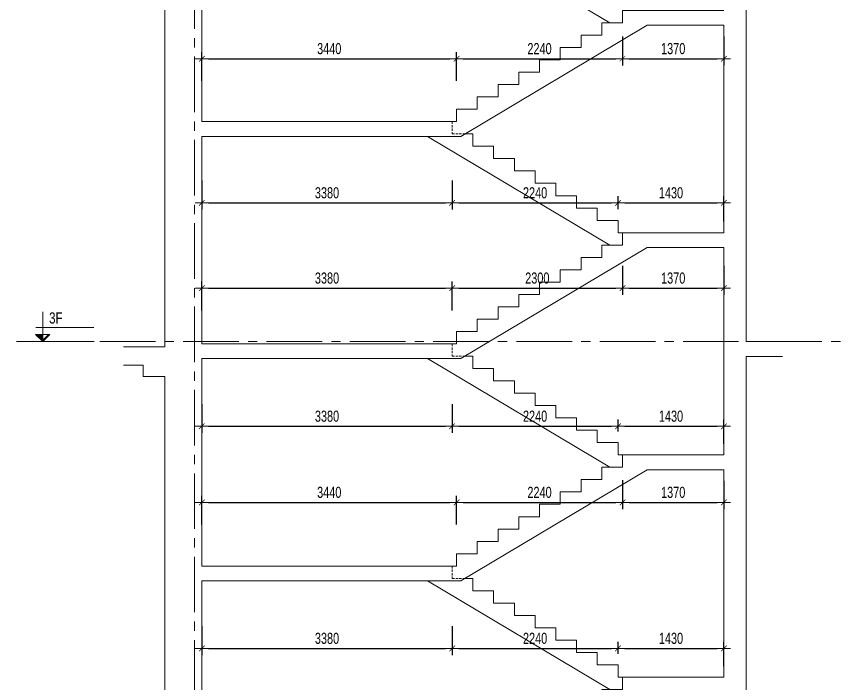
# Model space of a CAD drawing. Header units: millimetres. Extents: x -179076 to 254975, y -18667 to 296191.
# Drawn here: x 11691 to 22923, y 177139 to 186139 of the extents above; entities that cross this region are included whole.
import ezdxf

# ---------------------------------------------------------------- set-up
doc = ezdxf.new("R2010")
doc.units = ezdxf.units.MM
doc.linetypes.add('CENTER2', pattern=[1.125, 0.75, -0.125, 0.125, -0.125])
doc.linetypes.add('HIDDEN2', pattern=[4.762499999999999, 3.175, -1.5875])
doc.layers.get('Defpoints').update_dxf_attribs({"color": 151, "lineweight": 9})
for name, color, linetype, lineweight in [('NDC_S_ANNO', 7, 'Continuous', 20), ('NDC_S_AXIS', 5, 'CENTER2', 13), ('NDC_S_CONTINUOUS', 3, 'Continuous', 20), ('NDC_S_DIM', 1, 'Continuous', 15), ('NDC_S_HIDDEN', 8, 'HIDDEN2', 13), ('NDC_S_SLAB', 2, 'Continuous', 20), ('NDC_S_TEXT SYMBOL', 7, 'Continuous', 20), ('NDC_S_VN TEXT', 7, 'Continuous', 20)]:
    doc.layers.add(name, color=color, linetype=linetype, lineweight=lineweight)
doc.styles.add('NDC_ANNO', font='', dxfattribs={"width": 0.8})
doc.styles.add('NDC_DIM', font='', dxfattribs={"width": 0.75})
doc.styles.get('NDC_ANNO').set_extended_font_data('Dotum')
doc.styles.get('NDC_DIM').set_extended_font_data('Dotum')
doc.dimstyles.new('NDC_dim_60', dxfattribs={"dimscale": 60, "dimtxt": 2.5, "dimasz": 1.5, "dimexe": 1.5, "dimexo": 2.5, "dimgap": 1, "dimtad": 1, "dimdec": 0, "dimzin": 0, "dimdsep": 46, "dimtxsty": 'NDC_DIM', "dimblk": 'DIMMARK', "dimcen": 0.09, "dimdle": 1.2, "dimclrd": 1, "dimclre": 1, "dimclrt": 3, "dimadec": 0, "dimazin": 0, "dimtfac": 1, "dimtdec": 0, "dimtix": 1, "dimtofl": 0, "dimtmove": 0, "dimatfit": 3, "dimfxl": 5, "dimfxlon": 1, "dimtolj": 1, "dimtzin": 0, "dimarcsym": 0})

# ---------------------------------------------------------------- blocks, each defined once
blk = doc.blocks.new('kata_block_CT')
at = {"layer": 'NDC_S_ANNO'}
blk.add_hatch(color=3, dxfattribs=at).paths.add_polyline_path([(0, 1.596954857557648), (-1.612010908633238, 1.596954857557648), (0, 0)])
at = {"layer": 'NDC_S_ANNO', "ltscale": 50}
h = blk.add_hatch(dxfattribs=at)
h.set_pattern_fill('ANSI31', color=256, scale=1.406250541793835, style=0)
h.set_pattern_definition([(45.00000000000001, (0, 5.456968210637569e-12), (-3.157122508925224, 3.157122508925225), [])])
h.paths.add_polyline_path([(0, 1.596954857557648), (0, 0), (1.612010908924276, 1.596954857557648)])
for p, q in [((-1.592704896858777, 3.140833880479477), (11.46947077315417, 3.140833880479477)), ((11.56125648126181, 5.456968210637569e-12), (-1.63869572513795, 5.456968210637569e-12))]:
    blk.add_line(p, q, dxfattribs=at)
for points in [[(0, 6.69495074864426), (0, 0)], [(0, 0), (-1.612010908924276, 1.596954857557648), (0, 1.596954857557648)], [(0, 0), (1.612010908924276, 1.596954857557648), (0, 1.596954857557648)]]:
    blk.add_lwpolyline(points, dxfattribs=at)
at = {"layer": 'NDC_S_ANNO', "color": 8, "ltscale": 50}
blk.add_lwpolyline([(0, 0), (-1.612010908633238, 1.596954857557648), (0, 1.596954857557648)], dxfattribs=at)
at = {"layer": 'NDC_S_TEXT SYMBOL', "color": 3, "style": 'NDC_ANNO', "width": 0.8}
blk.add_attdef('CT', (1.409564409346785, 4.068271311703938), '', height=2.5, dxfattribs=at)
blk = doc.blocks.new('DIMMARK')
at = {"layer": 'NDC_S_DIM', "color": 1}
blk.add_line((-1.5, 0), (1, 0), dxfattribs=at)
at = {"layer": 'NDC_S_DIM', "color": 2, "const_width": 0.1}
blk.add_lwpolyline([(-0.4242640687119285, -0.4242640687119285), (0.4242640687119285, 0.4242640687119285)], dxfattribs=at)
blk = doc.blocks.new('*D2163')
at = {"layer": 'Defpoints', "color": 0, "transparency": 16777216}
for p in [(14192.74655357214, 178522.7758271158), (17572.52083568017, 178556.1091604512), (17572.52083568017, 177611.3424449395)]:
    blk.add_point(p, dxfattribs=at)
at = {"layer": 'NDC_S_DIM', "color": 1, "lineweight": -2, "transparency": 16777216}
for p, q in [((14192.74655357214, 177911.3424449395), (14192.74655357214, 177521.3424449395)), ((17572.52083568017, 177911.3424449395), (17572.52083568017, 177521.3424449395)), ((14282.74655357214, 177611.3424449395), (17482.52083568017, 177611.3424449395))]:
    blk.add_line(p, q, dxfattribs=at)
at = {"layer": 'NDC_S_DIM', "color": 1, "lineweight": -2, "transparency": 16777216, "xscale": 90, "yscale": 90, "zscale": 90, "rotation": 180}
blk.add_blockref('DIMMARK', (14192.74655357214, 177611.3424449395), dxfattribs=at)
at = {"layer": 'NDC_S_DIM', "color": 1, "lineweight": -2, "transparency": 16777216, "xscale": 90, "yscale": 90, "zscale": 90}
blk.add_blockref('DIMMARK', (17572.52083568017, 177611.3424449395), dxfattribs=at)
at = {"layer": 'NDC_S_DIM', "color": 3, "transparency": 16777216, "insert": (15882.63369462615, 177746.4442088473), "char_height": 150, "attachment_point": 5, "style": 'NDC_DIM'}
blk.add_mtext('\\A1;3380', dxfattribs=at)
blk = doc.blocks.new('*D2164')
at = {"layer": 'Defpoints', "color": 0, "transparency": 16777216}
for p in [(17572.52083568017, 178556.1091604512), (19812.52083568017, 177611.3424449395), (19812.52083568017, 177389.4424937851)]:
    blk.add_point(p, dxfattribs=at)
at = {"layer": 'NDC_S_DIM', "color": 1, "lineweight": -2, "transparency": 16777216}
for p, q in [((17572.52083568017, 177911.3424449395), (17572.52083568017, 177521.3424449395)), ((19812.52083568017, 177539.4424937851), (19812.52083568017, 177701.3424449395)), ((17662.52083568017, 177611.3424449395), (19722.52083568017, 177611.3424449395))]:
    blk.add_line(p, q, dxfattribs=at)
at = {"layer": 'NDC_S_DIM', "color": 1, "lineweight": -2, "transparency": 16777216, "xscale": 90, "yscale": 90, "zscale": 90, "rotation": 180}
blk.add_blockref('DIMMARK', (17572.52083568017, 177611.3424449395), dxfattribs=at)
at = {"layer": 'NDC_S_DIM', "color": 1, "lineweight": -2, "transparency": 16777216, "xscale": 90, "yscale": 90, "zscale": 90}
blk.add_blockref('DIMMARK', (19812.52083568017, 177611.3424449395), dxfattribs=at)
at = {"layer": 'NDC_S_DIM', "color": 3, "transparency": 16777216, "insert": (18692.52083568017, 177746.4442088473), "char_height": 150, "attachment_point": 5, "style": 'NDC_DIM'}
blk.add_mtext('\\A1;2240', dxfattribs=at)
blk = doc.blocks.new('*D2165')
at = {"layer": 'Defpoints', "color": 0, "transparency": 16777216}
for p in [(21242.52083568381, 177611.3424449395), (19812.52083568017, 177389.4424937851), (21242.52083568381, 177222.7758271184)]:
    blk.add_point(p, dxfattribs=at)
at = {"layer": 'NDC_S_DIM', "color": 1, "lineweight": -2, "transparency": 16777216}
for p, q in [((19812.52083568017, 177539.4424937851), (19812.52083568017, 177701.3424449395)), ((21242.52083568381, 177372.7758271184), (21242.52083568381, 177701.3424449395)), ((19902.52083568017, 177611.3424449395), (21152.52083568381, 177611.3424449395))]:
    blk.add_line(p, q, dxfattribs=at)
at = {"layer": 'NDC_S_DIM', "color": 1, "lineweight": -2, "transparency": 16777216, "xscale": 90, "yscale": 90, "zscale": 90, "rotation": 180}
blk.add_blockref('DIMMARK', (19812.52083568017, 177611.3424449395), dxfattribs=at)
at = {"layer": 'NDC_S_DIM', "color": 1, "lineweight": -2, "transparency": 16777216, "xscale": 90, "yscale": 90, "zscale": 90}
blk.add_blockref('DIMMARK', (21242.52083568381, 177611.3424449395), dxfattribs=at)
at = {"layer": 'NDC_S_DIM', "color": 3, "transparency": 16777216, "insert": (20527.52083568199, 177746.4442088473), "char_height": 150, "attachment_point": 5, "style": 'NDC_DIM'}
blk.add_mtext('\\A1;1430', dxfattribs=at)
blk = doc.blocks.new('*D2166')
at = {"layer": 'Defpoints', "color": 0, "transparency": 16777216}
for p in [(17632.52083568017, 179581.9372212439), (17632.52083568017, 178889.4424937844), (14192.74655357214, 178722.7758271158)]:
    blk.add_point(p, dxfattribs=at)
at = {"layer": 'NDC_S_DIM', "color": 1, "lineweight": -2, "transparency": 16777216}
for p, q in [((14192.74655357214, 179281.9372212439), (14192.74655357214, 179671.9372212439)), ((17632.52083568017, 179281.9372212439), (17632.52083568017, 179671.9372212439)), ((14282.74655357214, 179581.9372212439), (17542.52083568017, 179581.9372212439))]:
    blk.add_line(p, q, dxfattribs=at)
at = {"layer": 'NDC_S_DIM', "color": 1, "lineweight": -2, "transparency": 16777216, "xscale": 90, "yscale": 90, "zscale": 90, "rotation": 180}
blk.add_blockref('DIMMARK', (14192.74655357214, 179581.9372212439), dxfattribs=at)
at = {"layer": 'NDC_S_DIM', "color": 1, "lineweight": -2, "transparency": 16777216, "xscale": 90, "yscale": 90, "zscale": 90}
blk.add_blockref('DIMMARK', (17632.52083568017, 179581.9372212439), dxfattribs=at)
at = {"layer": 'NDC_S_DIM', "color": 3, "transparency": 16777216, "insert": (15912.63369462615, 179717.0389851516), "char_height": 150, "attachment_point": 5, "style": 'NDC_DIM'}
blk.add_mtext('\\A1;3440', dxfattribs=at)
blk = doc.blocks.new('*D2167')
at = {"layer": 'Defpoints', "color": 0, "transparency": 16777216}
for p in [(19872.52083568017, 180056.1091604506), (19872.52083568017, 179581.9372212439), (17632.52083568017, 178889.4424937844)]:
    blk.add_point(p, dxfattribs=at)
at = {"layer": 'NDC_S_DIM', "color": 1, "lineweight": -2, "transparency": 16777216}
for p, q in [((19872.52083568017, 179881.9372212439), (19872.52083568017, 179491.9372212439)), ((17632.52083568017, 179281.9372212439), (17632.52083568017, 179671.9372212439)), ((17722.52083568017, 179581.9372212439), (19782.52083568017, 179581.9372212439))]:
    blk.add_line(p, q, dxfattribs=at)
at = {"layer": 'NDC_S_DIM', "color": 1, "lineweight": -2, "transparency": 16777216, "xscale": 90, "yscale": 90, "zscale": 90, "rotation": 180}
blk.add_blockref('DIMMARK', (17632.52083568017, 179581.9372212439), dxfattribs=at)
at = {"layer": 'NDC_S_DIM', "color": 1, "lineweight": -2, "transparency": 16777216, "xscale": 90, "yscale": 90, "zscale": 90}
blk.add_blockref('DIMMARK', (19872.52083568017, 179581.9372212439), dxfattribs=at)
at = {"layer": 'NDC_S_DIM', "color": 3, "transparency": 16777216, "insert": (18752.52083568017, 179717.0389851516), "char_height": 150, "attachment_point": 5, "style": 'NDC_DIM'}
blk.add_mtext('\\A1;2240', dxfattribs=at)
blk = doc.blocks.new('*D2168')
at = {"layer": 'Defpoints', "color": 0, "transparency": 16777216}
for p in [(19872.52083568017, 180056.1091604506), (21242.52083568381, 180022.7758271173), (21242.52083568381, 179581.9372212439)]:
    blk.add_point(p, dxfattribs=at)
at = {"layer": 'NDC_S_DIM', "color": 1, "lineweight": -2, "transparency": 16777216}
for p, q in [((19872.52083568017, 179881.9372212439), (19872.52083568017, 179491.9372212439)), ((21242.52083568381, 179872.7758271173), (21242.52083568381, 179491.9372212439)), ((19962.52083568017, 179581.9372212439), (21152.52083568381, 179581.9372212439))]:
    blk.add_line(p, q, dxfattribs=at)
at = {"layer": 'NDC_S_DIM', "color": 1, "lineweight": -2, "transparency": 16777216, "xscale": 90, "yscale": 90, "zscale": 90, "rotation": 180}
blk.add_blockref('DIMMARK', (19872.52083568017, 179581.9372212439), dxfattribs=at)
at = {"layer": 'NDC_S_DIM', "color": 1, "lineweight": -2, "transparency": 16777216, "xscale": 90, "yscale": 90, "zscale": 90}
blk.add_blockref('DIMMARK', (21242.52083568381, 179581.9372212439), dxfattribs=at)
at = {"layer": 'NDC_S_DIM', "color": 3, "transparency": 16777216, "insert": (20557.52083568199, 179717.0389851516), "char_height": 150, "attachment_point": 5, "style": 'NDC_DIM'}
blk.add_mtext('\\A1;1370', dxfattribs=at)
blk = doc.blocks.new('*D2169')
at = {"layer": 'Defpoints', "color": 0, "transparency": 16777216}
for p in [(14192.52083573768, 181722.7758271169), (17572.52083568017, 181722.7758271166), (17572.52083568017, 180609.824516052)]:
    blk.add_point(p, dxfattribs=at)
at = {"layer": 'NDC_S_DIM', "color": 1, "lineweight": -2, "transparency": 16777216}
for p, q in [((14192.52083573768, 180909.824516052), (14192.52083573768, 180519.824516052)), ((17572.52083568017, 180909.824516052), (17572.52083568017, 180519.824516052)), ((14282.52083573768, 180609.824516052), (17482.52083568017, 180609.824516052))]:
    blk.add_line(p, q, dxfattribs=at)
at = {"layer": 'NDC_S_DIM', "color": 1, "lineweight": -2, "transparency": 16777216, "xscale": 90, "yscale": 90, "zscale": 90, "rotation": 180}
blk.add_blockref('DIMMARK', (14192.52083573768, 180609.824516052), dxfattribs=at)
at = {"layer": 'NDC_S_DIM', "color": 1, "lineweight": -2, "transparency": 16777216, "xscale": 90, "yscale": 90, "zscale": 90}
blk.add_blockref('DIMMARK', (17572.52083568017, 180609.824516052), dxfattribs=at)
at = {"layer": 'NDC_S_DIM', "color": 3, "transparency": 16777216, "insert": (15882.52083570893, 180744.9262799598), "char_height": 150, "attachment_point": 5, "style": 'NDC_DIM'}
blk.add_mtext('\\A1;3380', dxfattribs=at)
blk = doc.blocks.new('*D2170')
at = {"layer": 'Defpoints', "color": 0, "transparency": 16777216}
for p in [(17572.52083568017, 181722.7758271166), (19812.52083568017, 180609.824516052), (19812.52083568017, 180389.4424937838)]:
    blk.add_point(p, dxfattribs=at)
at = {"layer": 'NDC_S_DIM', "color": 1, "lineweight": -2, "transparency": 16777216}
for p, q in [((17572.52083568017, 180909.824516052), (17572.52083568017, 180519.824516052)), ((17662.52083568017, 180609.824516052), (19722.52083568017, 180609.824516052)), ((19812.52083568017, 180539.4424937838), (19812.52083568017, 180699.824516052))]:
    blk.add_line(p, q, dxfattribs=at)
at = {"layer": 'NDC_S_DIM', "color": 1, "lineweight": -2, "transparency": 16777216, "xscale": 90, "yscale": 90, "zscale": 90, "rotation": 180}
blk.add_blockref('DIMMARK', (17572.52083568017, 180609.824516052), dxfattribs=at)
at = {"layer": 'NDC_S_DIM', "color": 1, "lineweight": -2, "transparency": 16777216, "xscale": 90, "yscale": 90, "zscale": 90}
blk.add_blockref('DIMMARK', (19812.52083568017, 180609.824516052), dxfattribs=at)
at = {"layer": 'NDC_S_DIM', "color": 3, "transparency": 16777216, "insert": (18692.52083568017, 180744.9262799598), "char_height": 150, "attachment_point": 5, "style": 'NDC_DIM'}
blk.add_mtext('\\A1;2240', dxfattribs=at)
blk = doc.blocks.new('*D2171')
at = {"layer": 'Defpoints', "color": 0, "transparency": 16777216}
for p in [(21242.52083568384, 180609.824516052), (19812.52083568017, 180389.4424937838), (21242.52083568384, 180222.7758271172)]:
    blk.add_point(p, dxfattribs=at)
at = {"layer": 'NDC_S_DIM', "color": 1, "lineweight": -2, "transparency": 16777216}
for p, q in [((19812.52083568017, 180539.4424937838), (19812.52083568017, 180699.824516052)), ((19902.52083568017, 180609.824516052), (21152.52083568384, 180609.824516052)), ((21242.52083568384, 180372.7758271172), (21242.52083568384, 180699.824516052))]:
    blk.add_line(p, q, dxfattribs=at)
at = {"layer": 'NDC_S_DIM', "color": 1, "lineweight": -2, "transparency": 16777216, "xscale": 90, "yscale": 90, "zscale": 90, "rotation": 180}
blk.add_blockref('DIMMARK', (19812.52083568017, 180609.824516052), dxfattribs=at)
at = {"layer": 'NDC_S_DIM', "color": 1, "lineweight": -2, "transparency": 16777216, "xscale": 90, "yscale": 90, "zscale": 90}
blk.add_blockref('DIMMARK', (21242.52083568384, 180609.824516052), dxfattribs=at)
at = {"layer": 'NDC_S_DIM', "color": 3, "transparency": 16777216, "insert": (20527.520835682, 180744.9262799598), "char_height": 150, "attachment_point": 5, "style": 'NDC_DIM'}
blk.add_mtext('\\A1;1430', dxfattribs=at)
blk = doc.blocks.new('*D2144')
at = {"layer": 'Defpoints', "color": 0, "transparency": 16777216}
for p in [(17572.52083568017, 182474.6437987573), (14192.52083573768, 181722.7758271169), (17572.52083568017, 181722.7758271166)]:
    blk.add_point(p, dxfattribs=at)
at = {"layer": 'NDC_S_DIM', "color": 1, "lineweight": -2, "transparency": 16777216}
for p, q in [((14192.52083573768, 182174.6437987573), (14192.52083573768, 182564.6437987573)), ((17572.52083568017, 182174.6437987573), (17572.52083568017, 182564.6437987573)), ((14282.52083573768, 182474.6437987573), (17482.52083568017, 182474.6437987573))]:
    blk.add_line(p, q, dxfattribs=at)
at = {"layer": 'NDC_S_DIM', "color": 1, "lineweight": -2, "transparency": 16777216, "xscale": 90, "yscale": 90, "zscale": 90, "rotation": 180}
blk.add_blockref('DIMMARK', (14192.52083573768, 182474.6437987573), dxfattribs=at)
at = {"layer": 'NDC_S_DIM', "color": 1, "lineweight": -2, "transparency": 16777216, "xscale": 90, "yscale": 90, "zscale": 90}
blk.add_blockref('DIMMARK', (17572.52083568017, 182474.6437987573), dxfattribs=at)
at = {"layer": 'NDC_S_DIM', "color": 3, "transparency": 16777216, "insert": (15882.52083570893, 182609.7455626651), "char_height": 150, "attachment_point": 5, "style": 'NDC_DIM'}
blk.add_mtext('\\A1;3380', dxfattribs=at)
blk = doc.blocks.new('*D2145')
at = {"layer": 'Defpoints', "color": 0, "transparency": 16777216}
for p in [(19872.52083568017, 183056.1091604518), (19872.52083568017, 182474.6437987573), (17572.52083568017, 181722.7758271166)]:
    blk.add_point(p, dxfattribs=at)
at = {"layer": 'NDC_S_DIM', "color": 1, "lineweight": -2, "transparency": 16777216}
for p, q in [((19872.52083568017, 182774.6437987573), (19872.52083568017, 182384.6437987573)), ((17572.52083568017, 182174.6437987573), (17572.52083568017, 182564.6437987573)), ((17662.52083568017, 182474.6437987573), (19782.52083568017, 182474.6437987573))]:
    blk.add_line(p, q, dxfattribs=at)
at = {"layer": 'NDC_S_DIM', "color": 1, "lineweight": -2, "transparency": 16777216, "xscale": 90, "yscale": 90, "zscale": 90, "rotation": 180}
blk.add_blockref('DIMMARK', (17572.52083568017, 182474.6437987573), dxfattribs=at)
at = {"layer": 'NDC_S_DIM', "color": 1, "lineweight": -2, "transparency": 16777216, "xscale": 90, "yscale": 90, "zscale": 90}
blk.add_blockref('DIMMARK', (19872.52083568017, 182474.6437987573), dxfattribs=at)
at = {"layer": 'NDC_S_DIM', "color": 3, "transparency": 16777216, "insert": (18722.52083568017, 182609.7455626651), "char_height": 150, "attachment_point": 5, "style": 'NDC_DIM'}
blk.add_mtext('\\A1;2300', dxfattribs=at)
blk = doc.blocks.new('*D2146')
at = {"layer": 'Defpoints', "color": 0, "transparency": 16777216}
for p in [(19872.52083568017, 183056.1091604518), (21242.52083568384, 183022.7758271184), (21242.52083568384, 182474.6437987573)]:
    blk.add_point(p, dxfattribs=at)
at = {"layer": 'NDC_S_DIM', "color": 1, "lineweight": -2, "transparency": 16777216}
for p, q in [((19872.52083568017, 182774.6437987573), (19872.52083568017, 182384.6437987573)), ((21242.52083568384, 182774.6437987573), (21242.52083568384, 182384.6437987573)), ((19962.52083568017, 182474.6437987573), (21152.52083568384, 182474.6437987573))]:
    blk.add_line(p, q, dxfattribs=at)
at = {"layer": 'NDC_S_DIM', "color": 1, "lineweight": -2, "transparency": 16777216, "xscale": 90, "yscale": 90, "zscale": 90, "rotation": 180}
blk.add_blockref('DIMMARK', (19872.52083568017, 182474.6437987573), dxfattribs=at)
at = {"layer": 'NDC_S_DIM', "color": 1, "lineweight": -2, "transparency": 16777216, "xscale": 90, "yscale": 90, "zscale": 90}
blk.add_blockref('DIMMARK', (21242.52083568384, 182474.6437987573), dxfattribs=at)
at = {"layer": 'NDC_S_DIM', "color": 3, "transparency": 16777216, "insert": (20557.52083568201, 182609.7455626651), "char_height": 150, "attachment_point": 5, "style": 'NDC_DIM'}
blk.add_mtext('\\A1;1370', dxfattribs=at)
blk = doc.blocks.new('*D2147')
at = {"layer": 'Defpoints', "color": 0, "transparency": 16777216}
for p in [(14192.52083573768, 184722.7758271158), (17572.52083568017, 184722.7758271178), (17572.52083568017, 183625.4914859477)]:
    blk.add_point(p, dxfattribs=at)
at = {"layer": 'NDC_S_DIM', "color": 1, "lineweight": -2, "transparency": 16777216}
for p, q in [((14192.52083573768, 183925.4914859477), (14192.52083573768, 183535.4914859477)), ((17572.52083568017, 183925.4914859477), (17572.52083568017, 183535.4914859477)), ((14282.52083573768, 183625.4914859477), (17482.52083568017, 183625.4914859477))]:
    blk.add_line(p, q, dxfattribs=at)
at = {"layer": 'NDC_S_DIM', "color": 1, "lineweight": -2, "transparency": 16777216, "xscale": 90, "yscale": 90, "zscale": 90, "rotation": 180}
blk.add_blockref('DIMMARK', (14192.52083573768, 183625.4914859477), dxfattribs=at)
at = {"layer": 'NDC_S_DIM', "color": 1, "lineweight": -2, "transparency": 16777216, "xscale": 90, "yscale": 90, "zscale": 90}
blk.add_blockref('DIMMARK', (17572.52083568017, 183625.4914859477), dxfattribs=at)
at = {"layer": 'NDC_S_DIM', "color": 3, "transparency": 16777216, "insert": (15882.52083570893, 183760.5932498555), "char_height": 150, "attachment_point": 5, "style": 'NDC_DIM'}
blk.add_mtext('\\A1;3380', dxfattribs=at)
blk = doc.blocks.new('*D2148')
at = {"layer": 'Defpoints', "color": 0, "transparency": 16777216}
for p in [(17572.52083568017, 184722.7758271178), (19812.52083568017, 183625.4914859477), (19812.52083568017, 183389.4424937851)]:
    blk.add_point(p, dxfattribs=at)
at = {"layer": 'NDC_S_DIM', "color": 1, "lineweight": -2, "transparency": 16777216}
for p, q in [((17572.52083568017, 183925.4914859477), (17572.52083568017, 183535.4914859477)), ((19812.52083568017, 183539.4424937851), (19812.52083568017, 183715.4914859477)), ((17662.52083568017, 183625.4914859477), (19722.52083568017, 183625.4914859477))]:
    blk.add_line(p, q, dxfattribs=at)
at = {"layer": 'NDC_S_DIM', "color": 1, "lineweight": -2, "transparency": 16777216, "xscale": 90, "yscale": 90, "zscale": 90, "rotation": 180}
blk.add_blockref('DIMMARK', (17572.52083568017, 183625.4914859477), dxfattribs=at)
at = {"layer": 'NDC_S_DIM', "color": 1, "lineweight": -2, "transparency": 16777216, "xscale": 90, "yscale": 90, "zscale": 90}
blk.add_blockref('DIMMARK', (19812.52083568017, 183625.4914859477), dxfattribs=at)
at = {"layer": 'NDC_S_DIM', "color": 3, "transparency": 16777216, "insert": (18692.52083568017, 183760.5932498555), "char_height": 150, "attachment_point": 5, "style": 'NDC_DIM'}
blk.add_mtext('\\A1;2240', dxfattribs=at)
blk = doc.blocks.new('*D2149')
at = {"layer": 'Defpoints', "color": 0, "transparency": 16777216}
for p in [(21242.52083568384, 183625.4914859477), (19812.52083568017, 183389.4424937851), (21242.52083568384, 183222.7758271184)]:
    blk.add_point(p, dxfattribs=at)
at = {"layer": 'NDC_S_DIM', "color": 1, "lineweight": -2, "transparency": 16777216}
for p, q in [((19812.52083568017, 183539.4424937851), (19812.52083568017, 183715.4914859477)), ((21242.52083568384, 183372.7758271184), (21242.52083568384, 183715.4914859477)), ((19902.52083568017, 183625.4914859477), (21152.52083568384, 183625.4914859477))]:
    blk.add_line(p, q, dxfattribs=at)
at = {"layer": 'NDC_S_DIM', "color": 1, "lineweight": -2, "transparency": 16777216, "xscale": 90, "yscale": 90, "zscale": 90, "rotation": 180}
blk.add_blockref('DIMMARK', (19812.52083568017, 183625.4914859477), dxfattribs=at)
at = {"layer": 'NDC_S_DIM', "color": 1, "lineweight": -2, "transparency": 16777216, "xscale": 90, "yscale": 90, "zscale": 90}
blk.add_blockref('DIMMARK', (21242.52083568384, 183625.4914859477), dxfattribs=at)
at = {"layer": 'NDC_S_DIM', "color": 3, "transparency": 16777216, "insert": (20527.52083568201, 183760.5932498555), "char_height": 150, "attachment_point": 5, "style": 'NDC_DIM'}
blk.add_mtext('\\A1;1430', dxfattribs=at)
blk = doc.blocks.new('*D2150')
at = {"layer": 'Defpoints', "color": 0, "transparency": 16777216}
for p in [(17632.52083568017, 185571.6051682584), (17632.52083568017, 184889.4424937844), (14192.52083573768, 184722.7758271158)]:
    blk.add_point(p, dxfattribs=at)
at = {"layer": 'NDC_S_DIM', "color": 1, "lineweight": -2, "transparency": 16777216}
for p, q in [((14192.52083573768, 185271.6051682584), (14192.52083573768, 185661.6051682584)), ((17632.52083568017, 185271.6051682584), (17632.52083568017, 185661.6051682584)), ((14282.52083573768, 185571.6051682584), (17542.52083568017, 185571.6051682584))]:
    blk.add_line(p, q, dxfattribs=at)
at = {"layer": 'NDC_S_DIM', "color": 1, "lineweight": -2, "transparency": 16777216, "xscale": 90, "yscale": 90, "zscale": 90, "rotation": 180}
blk.add_blockref('DIMMARK', (14192.52083573768, 185571.6051682584), dxfattribs=at)
at = {"layer": 'NDC_S_DIM', "color": 1, "lineweight": -2, "transparency": 16777216, "xscale": 90, "yscale": 90, "zscale": 90}
blk.add_blockref('DIMMARK', (17632.52083568017, 185571.6051682584), dxfattribs=at)
at = {"layer": 'NDC_S_DIM', "color": 3, "transparency": 16777216, "insert": (15912.52083570893, 185706.7069321662), "char_height": 150, "attachment_point": 5, "style": 'NDC_DIM'}
blk.add_mtext('\\A1;3440', dxfattribs=at)
blk = doc.blocks.new('*D2151')
at = {"layer": 'Defpoints', "color": 0, "transparency": 16777216}
for p in [(19872.52083568017, 186056.1091604506), (19872.52083568017, 185571.6051682584), (17632.52083568017, 184889.4424937844)]:
    blk.add_point(p, dxfattribs=at)
at = {"layer": 'NDC_S_DIM', "color": 1, "lineweight": -2, "transparency": 16777216}
for p, q in [((19872.52083568017, 185871.6051682584), (19872.52083568017, 185481.6051682584)), ((17632.52083568017, 185271.6051682584), (17632.52083568017, 185661.6051682584)), ((17722.52083568017, 185571.6051682584), (19782.52083568017, 185571.6051682584))]:
    blk.add_line(p, q, dxfattribs=at)
at = {"layer": 'NDC_S_DIM', "color": 1, "lineweight": -2, "transparency": 16777216, "xscale": 90, "yscale": 90, "zscale": 90, "rotation": 180}
blk.add_blockref('DIMMARK', (17632.52083568017, 185571.6051682584), dxfattribs=at)
at = {"layer": 'NDC_S_DIM', "color": 1, "lineweight": -2, "transparency": 16777216, "xscale": 90, "yscale": 90, "zscale": 90}
blk.add_blockref('DIMMARK', (19872.52083568017, 185571.6051682584), dxfattribs=at)
at = {"layer": 'NDC_S_DIM', "color": 3, "transparency": 16777216, "insert": (18752.52083568017, 185706.7069321662), "char_height": 150, "attachment_point": 5, "style": 'NDC_DIM'}
blk.add_mtext('\\A1;2240', dxfattribs=at)
blk = doc.blocks.new('*D2133')
at = {"layer": 'Defpoints', "color": 0, "transparency": 16777216}
for p in [(19872.52083568017, 186056.1091604506), (21242.52083568384, 186022.7758271172), (21242.52083568384, 185571.6051682584)]:
    blk.add_point(p, dxfattribs=at)
at = {"layer": 'NDC_S_DIM', "color": 1, "lineweight": -2, "transparency": 16777216}
for p, q in [((19872.52083568017, 185871.6051682584), (19872.52083568017, 185481.6051682584)), ((21242.52083568384, 185871.6051682584), (21242.52083568384, 185481.6051682584)), ((19962.52083568017, 185571.6051682584), (21152.52083568384, 185571.6051682584))]:
    blk.add_line(p, q, dxfattribs=at)
at = {"layer": 'NDC_S_DIM', "color": 1, "lineweight": -2, "transparency": 16777216, "xscale": 90, "yscale": 90, "zscale": 90, "rotation": 180}
blk.add_blockref('DIMMARK', (19872.52083568017, 185571.6051682584), dxfattribs=at)
at = {"layer": 'NDC_S_DIM', "color": 1, "lineweight": -2, "transparency": 16777216, "xscale": 90, "yscale": 90, "zscale": 90}
blk.add_blockref('DIMMARK', (21242.52083568384, 185571.6051682584), dxfattribs=at)
at = {"layer": 'NDC_S_DIM', "color": 3, "transparency": 16777216, "insert": (20557.52083568201, 185706.7069321662), "char_height": 150, "attachment_point": 5, "style": 'NDC_DIM'}
blk.add_mtext('\\A1;1370', dxfattribs=at)

msp = doc.modelspace()

# ---------------------------------------------------------------- linework, layer by layer
at = {"layer": 'NDC_S_AXIS', "ltscale": 1000}
msp.add_line((14092.52083583128, 162349.54912451), (14092.52083583128, 194813.6496291755), dxfattribs=at)
msp.add_lwpolyline([(11691.30280741305, 181752.775827119), (22922.93238156706, 181752.775827119)], dxfattribs=at)
at = {"layer": 'NDC_S_CONTINUOUS'}
for p, q in [((17237.50165456834, 187522.7758271146), (19701.50165456488, 186056.1091604506)), ((17237.50165456846, 184522.7758271158), (19701.50165456488, 183056.1091604518)), ((17237.50165456834, 181522.7758271146), (19701.50165456488, 180056.1091604506)), ((17237.50165456846, 178522.7758271158), (19701.50165456488, 177056.1091604518))]:
    msp.add_line(p, q, dxfattribs=at)
for points in [[(17743.54001679895, 184556.1091604512), (17852.52083568017, 184556.1091604512), (17852.52083568017, 184389.4424937846), (18132.52083568017, 184389.4424937846), (18132.52083568017, 184222.775827118), (18412.52083568017, 184222.775827118), (18412.52083568017, 184056.1091604515), (18692.52083568017, 184056.1091604515), (18692.52083568017, 183889.4424937848), (18972.52083568017, 183889.4424937848), (18972.52083568017, 183722.7758271182), (19252.52083568017, 183722.7758271182), (19252.52083568017, 183556.1091604516), (19532.52083568017, 183556.1091604516), (19532.52083568017, 183389.4424937851), (19812.52083568017, 183389.4424937851), (19812.52083568017, 183222.7758271184), (19872.52083568017, 183222.7758271184)], [(17743.54001679494, 181556.1091604501), (17852.52083568017, 181556.1091604501), (17852.52083568017, 181389.4424937834), (18132.52083568017, 181389.4424937834), (18132.52083568017, 181222.7758271168), (18412.52083568017, 181222.7758271168), (18412.52083568017, 181056.1091604502), (18692.52083568017, 181056.1091604502), (18692.52083568017, 180889.4424937837), (18972.52083568017, 180889.4424937837), (18972.52083568017, 180722.775827117), (19252.52083568017, 180722.775827117), (19252.52083568017, 180556.1091604504), (19532.52083568017, 180556.1091604504), (19532.52083568017, 180389.4424937838), (19812.52083568017, 180389.4424937838), (19812.52083568017, 180222.7758271173), (19872.52083568017, 180222.7758271173)], [(17743.54001679895, 178556.1091604512), (17852.52083568017, 178556.1091604512), (17852.52083568017, 178389.4424937846), (18132.52083568017, 178389.4424937846), (18132.52083568017, 178222.775827118), (18412.52083568017, 178222.775827118), (18412.52083568017, 178056.1091604515), (18692.52083568017, 178056.1091604515), (18692.52083568017, 177889.4424937848), (18972.52083568017, 177889.4424937848), (18972.52083568017, 177722.7758271182), (19252.52083568017, 177722.7758271182), (19252.52083568017, 177556.1091604516), (19532.52083568017, 177556.1091604516), (19532.52083568017, 177389.4424937851), (19812.52083568017, 177389.4424937851), (19812.52083568017, 177222.7758271184), (19872.52083568017, 177222.7758271184)]]:
    msp.add_lwpolyline(points, dxfattribs=at)
at = {"layer": 'NDC_S_HIDDEN', "ltscale": 10}
for points in [[(17572.52083568017, 184722.7758271178), (17572.52083568017, 184556.1091604512), (17743.54001679494, 184556.1091604512)], [(17572.52083568017, 181722.7758271166), (17572.52083568017, 181556.1091604501), (17743.54001679494, 181556.1091604501)], [(17572.52083568017, 178722.7758271178), (17572.52083568017, 178556.1091604512), (17743.54001679895, 178556.1091604512)]]:
    msp.add_lwpolyline(points, dxfattribs=at)
at = {"layer": 'NDC_S_SLAB'}
for p, q in [((14192.52083573768, 187522.7758271169), (14192.52083573768, 184722.7758271158)), ((21542.52083568384, 187552.775827119), (21542.52083568384, 181752.7758271169)), ((13692.52083573724, 187202.7758271197), (13692.52083573753, 181682.775827119)), ((17687.54001679543, 184522.7758271158), (20207.54001679503, 186022.7758271173)), ((20207.54001679503, 186022.7758271173), (21242.52083568384, 186022.7758271172)), ((21242.52083568384, 186022.7758271172), (21242.52083568384, 183222.7758271184)), ((14192.29511799682, 184522.7758271158), (17687.54001679543, 184522.7758271158)), ((14192.52083573768, 184522.7758271157), (14192.52083573768, 181722.7758271169)), ((17687.54001679543, 181522.7758271169), (20207.54001679503, 183022.7758271184)), ((20207.54001679503, 183022.7758271184), (21242.52083568384, 183022.7758271184)), ((21242.52083568384, 183022.7758271184), (21242.52083568384, 180222.7758271172)), ((13135.98718660099, 181682.7758271184), (13692.52083573768, 181682.775827119)), ((14192.52083583128, 181522.7758271169), (17687.54001679543, 181522.7758271169)), ((14192.74655357214, 181522.7758271169), (14192.74655357214, 178722.7758271158)), ((14192.74655357214, 181522.7758271169), (14192.74655357214, 180970.1766755953)), ((22034.09595111872, 181552.7758271169), (21542.52083568381, 181552.7758271169)), ((21542.52083568381, 181552.7758271169), (21542.52083568384, 175752.775827119)), ((22034.09595111872, 181552.7758271169), (21542.52083568381, 181552.7758271169)), ((13135.98718660099, 181432.7758271184), (13401.27887795215, 181432.7758271189)), ((13401.27887795215, 181432.7758271189), (13401.27887795215, 181282.7758271189)), ((13401.27887795215, 181282.7758271189), (13692.74655357214, 181282.775827119)), ((13692.74655357199, 181282.7758271191), (13692.52083572132, 175682.7758271196)), ((17687.54001679543, 178522.7758271158), (20207.54001679502, 180022.7758271173)), ((20207.54001679502, 180022.7758271173), (21242.52083568381, 180022.7758271173)), ((21242.52083568384, 180022.7758271173), (21242.52083568381, 177222.7758271184)), ((14192.52083583128, 178522.7758271158), (17687.54001679543, 178522.7758271158)), ((14192.74655357214, 178522.7758271158), (14192.52083572132, 175722.7758271169))]:
    msp.add_line(p, q, dxfattribs=at)
for points in [[(21242.52083568381, 186222.7758271172), (19872.52083568017, 186222.7758271173), (19872.52083568017, 186056.1091604506), (19592.52083568017, 186056.1091604506), (19592.52083568017, 185889.442493784), (19312.52083568017, 185889.442493784), (19312.52083568017, 185722.7758271174), (19032.52083568017, 185722.7758271174), (19032.52083568017, 185556.1091604508), (18752.52083568017, 185556.1091604508), (18752.52083568017, 185389.4424937842), (18472.52083568017, 185389.4424937842), (18472.52083568017, 185222.7758271176), (18192.52083568017, 185222.7758271176), (18192.52083568017, 185056.109160451), (17912.52083568017, 185056.109160451), (17912.52083568017, 184889.4424937844), (17632.52083568017, 184889.4424937844), (17632.52083568017, 184722.7758271158), (14192.29511799685, 184722.7758271158)], [(21242.52083568384, 183222.7758271184), (19872.52083568017, 183222.7758271184), (19872.52083568017, 183056.1091604518), (19592.52083568017, 183056.1091604518), (19592.52083568017, 182889.4424937852), (19312.52083568017, 182889.4424937852), (19312.52083568017, 182722.7758271186), (19032.52083568017, 182722.7758271186), (19032.52083568017, 182556.109160452), (18752.52083568017, 182556.109160452), (18752.52083568017, 182389.4424937854), (18472.52083568017, 182389.4424937854), (18472.52083568017, 182222.7758271188), (18192.52083568017, 182222.7758271188), (18192.52083568017, 182056.1091604522), (17912.52083568017, 182056.1091604522), (17912.52083568017, 181889.4424937856), (17632.52083568017, 181889.4424937856), (17632.52083568017, 181722.7758271169), (14192.52083573768, 181722.7758271169)], [(22034.09595111872, 181752.7758271169), (21542.52083568384, 181752.7758271169)], [(21242.52083568384, 180222.7758271172), (19872.52083568017, 180222.7758271173), (19872.52083568017, 180056.1091604506), (19592.52083568017, 180056.1091604506), (19592.52083568017, 179889.442493784), (19312.52083568017, 179889.442493784), (19312.52083568017, 179722.7758271174), (19032.52083568017, 179722.7758271174), (19032.52083568017, 179556.1091604508), (18752.52083568017, 179556.1091604508), (18752.52083568017, 179389.4424937842), (18472.52083568017, 179389.4424937842), (18472.52083568017, 179222.7758271176), (18192.52083568017, 179222.7758271176), (18192.52083568017, 179056.109160451), (17912.52083568017, 179056.109160451), (17912.52083568017, 178889.4424937844), (17632.52083568017, 178889.4424937844), (17632.52083568017, 178722.7758271158), (14192.52083583128, 178722.7758271158)], [(21242.52083568381, 177222.7758271184), (19872.52083568017, 177222.7758271184), (19872.52083568017, 177056.1091604518), (19592.52083568017, 177056.1091604518), (19592.52083568017, 176889.4424937852), (19312.52083568017, 176889.4424937852), (19312.52083568017, 176722.7758271186), (19032.52083568017, 176722.7758271186), (19032.52083568017, 176556.109160452), (18752.52083568017, 176556.109160452), (18752.52083568017, 176389.4424937854), (18472.52083568017, 176389.4424937854), (18472.52083568017, 176222.7758271188), (18192.52083568017, 176222.7758271188), (18192.52083568017, 176056.1091604522), (17912.52083568017, 176056.1091604522), (17912.52083568017, 175889.4424937856), (17632.52083568017, 175889.4424937856), (17632.52083568017, 175722.7758271169), (14192.52083572132, 175722.7758271169)]]:
    msp.add_lwpolyline(points, dxfattribs=at)

# ---------------------------------------------------------------- block references
at = {"layer": 'NDC_S_VN TEXT', "xscale": 60, "yscale": 60, "zscale": 60}
msp.add_blockref('kata_block_CT', (12044.47727229706, 181752.7758271187), dxfattribs=at).add_auto_attribs({'CT': '3F'})

# ---------------------------------------------------------------- dimensions: what is measured, and where the dimension line sits
at = {"layer": 'NDC_S_DIM'}
for base, p1, p2, picture, middle in [((19872.52083568017, 185571.6051682584), (17632.52083568017, 184889.4424937844), (19872.52083568017, 186056.1091604506), '*D2151', (18752.52083568017, 185706.7069321662)), ((21242.52083568384, 185571.6051682584), (19872.52083568017, 186056.1091604506), (21242.52083568384, 186022.7758271172), '*D2133', (20557.52083568201, 185706.7069321662)), ((19812.52083568017, 183625.4914859477), (17572.52083568017, 184722.7758271178), (19812.52083568017, 183389.4424937851), '*D2148', (18692.52083568017, 183760.5932498555)), ((21242.52083568384, 183625.4914859477), (19812.52083568017, 183389.4424937851), (21242.52083568384, 183222.7758271184), '*D2149', (20527.52083568201, 183760.5932498555)), ((19872.52083568017, 182474.6437987573), (17572.52083568017, 181722.7758271166), (19872.52083568017, 183056.1091604518), '*D2145', (18722.52083568017, 182609.7455626651)), ((21242.52083568384, 182474.6437987573), (19872.52083568017, 183056.1091604518), (21242.52083568384, 183022.7758271184), '*D2146', (20557.52083568201, 182609.7455626651)), ((19812.52083568017, 180609.824516052), (17572.52083568017, 181722.7758271166), (19812.52083568017, 180389.4424937838), '*D2170', (18692.52083568017, 180744.9262799598)), ((21242.52083568384, 180609.824516052), (19812.52083568017, 180389.4424937838), (21242.52083568384, 180222.7758271172), '*D2171', (20527.520835682, 180744.9262799598)), ((19872.52083568017, 179581.9372212439), (17632.52083568017, 178889.4424937844), (19872.52083568017, 180056.1091604506), '*D2167', (18752.52083568017, 179717.0389851516)), ((21242.52083568381, 179581.9372212439), (19872.52083568017, 180056.1091604506), (21242.52083568381, 180022.7758271173), '*D2168', (20557.52083568199, 179717.0389851516)), ((19812.52083568017, 177611.3424449395), (17572.52083568017, 178556.1091604512), (19812.52083568017, 177389.4424937851), '*D2164', (18692.52083568017, 177746.4442088473)), ((21242.52083568381, 177611.3424449395), (19812.52083568017, 177389.4424937851), (21242.52083568381, 177222.7758271184), '*D2165', (20527.52083568199, 177746.4442088473))]:
    dim = msp.add_linear_dim(base=base, p1=p1, p2=p2, dimstyle='NDC_dim_60', override={"dimtmove": 1}, dxfattribs=at)
    dim.commit()
    dim.dimension.update_dxf_attribs({"geometry": picture, "text_midpoint": middle})
for base, p1, p2, picture, middle in [((17632.52083568017, 185571.6051682584), (14192.52083573768, 184722.7758271158), (17632.52083568017, 184889.4424937844), '*D2150', (15912.52083570893, 185706.7069321662)), ((17572.52083568017, 183625.4914859477), (14192.52083573768, 184722.7758271158), (17572.52083568017, 184722.7758271178), '*D2147', (15882.52083570893, 183760.5932498555)), ((17572.52083568017, 182474.6437987573), (14192.52083573768, 181722.7758271169), (17572.52083568017, 181722.7758271166), '*D2144', (15882.52083570893, 182609.7455626651)), ((17572.52083568017, 180609.824516052), (14192.52083573768, 181722.7758271169), (17572.52083568017, 181722.7758271166), '*D2169', (15882.52083570893, 180744.9262799598)), ((17632.52083568017, 179581.9372212439), (14192.74655357214, 178722.7758271158), (17632.52083568017, 178889.4424937844), '*D2166', (15912.63369462615, 179717.0389851516)), ((17572.52083568017, 177611.3424449395), (14192.74655357214, 178522.7758271158), (17572.52083568017, 178556.1091604512), '*D2163', (15882.63369462615, 177746.4442088473))]:
    dim = msp.add_linear_dim(base=base, p1=p1, p2=p2, dimstyle='NDC_dim_60', dxfattribs=at)
    dim.commit()
    dim.dimension.update_dxf_attribs({"geometry": picture, "text_midpoint": middle})

doc.saveas('drawing.dxf')
